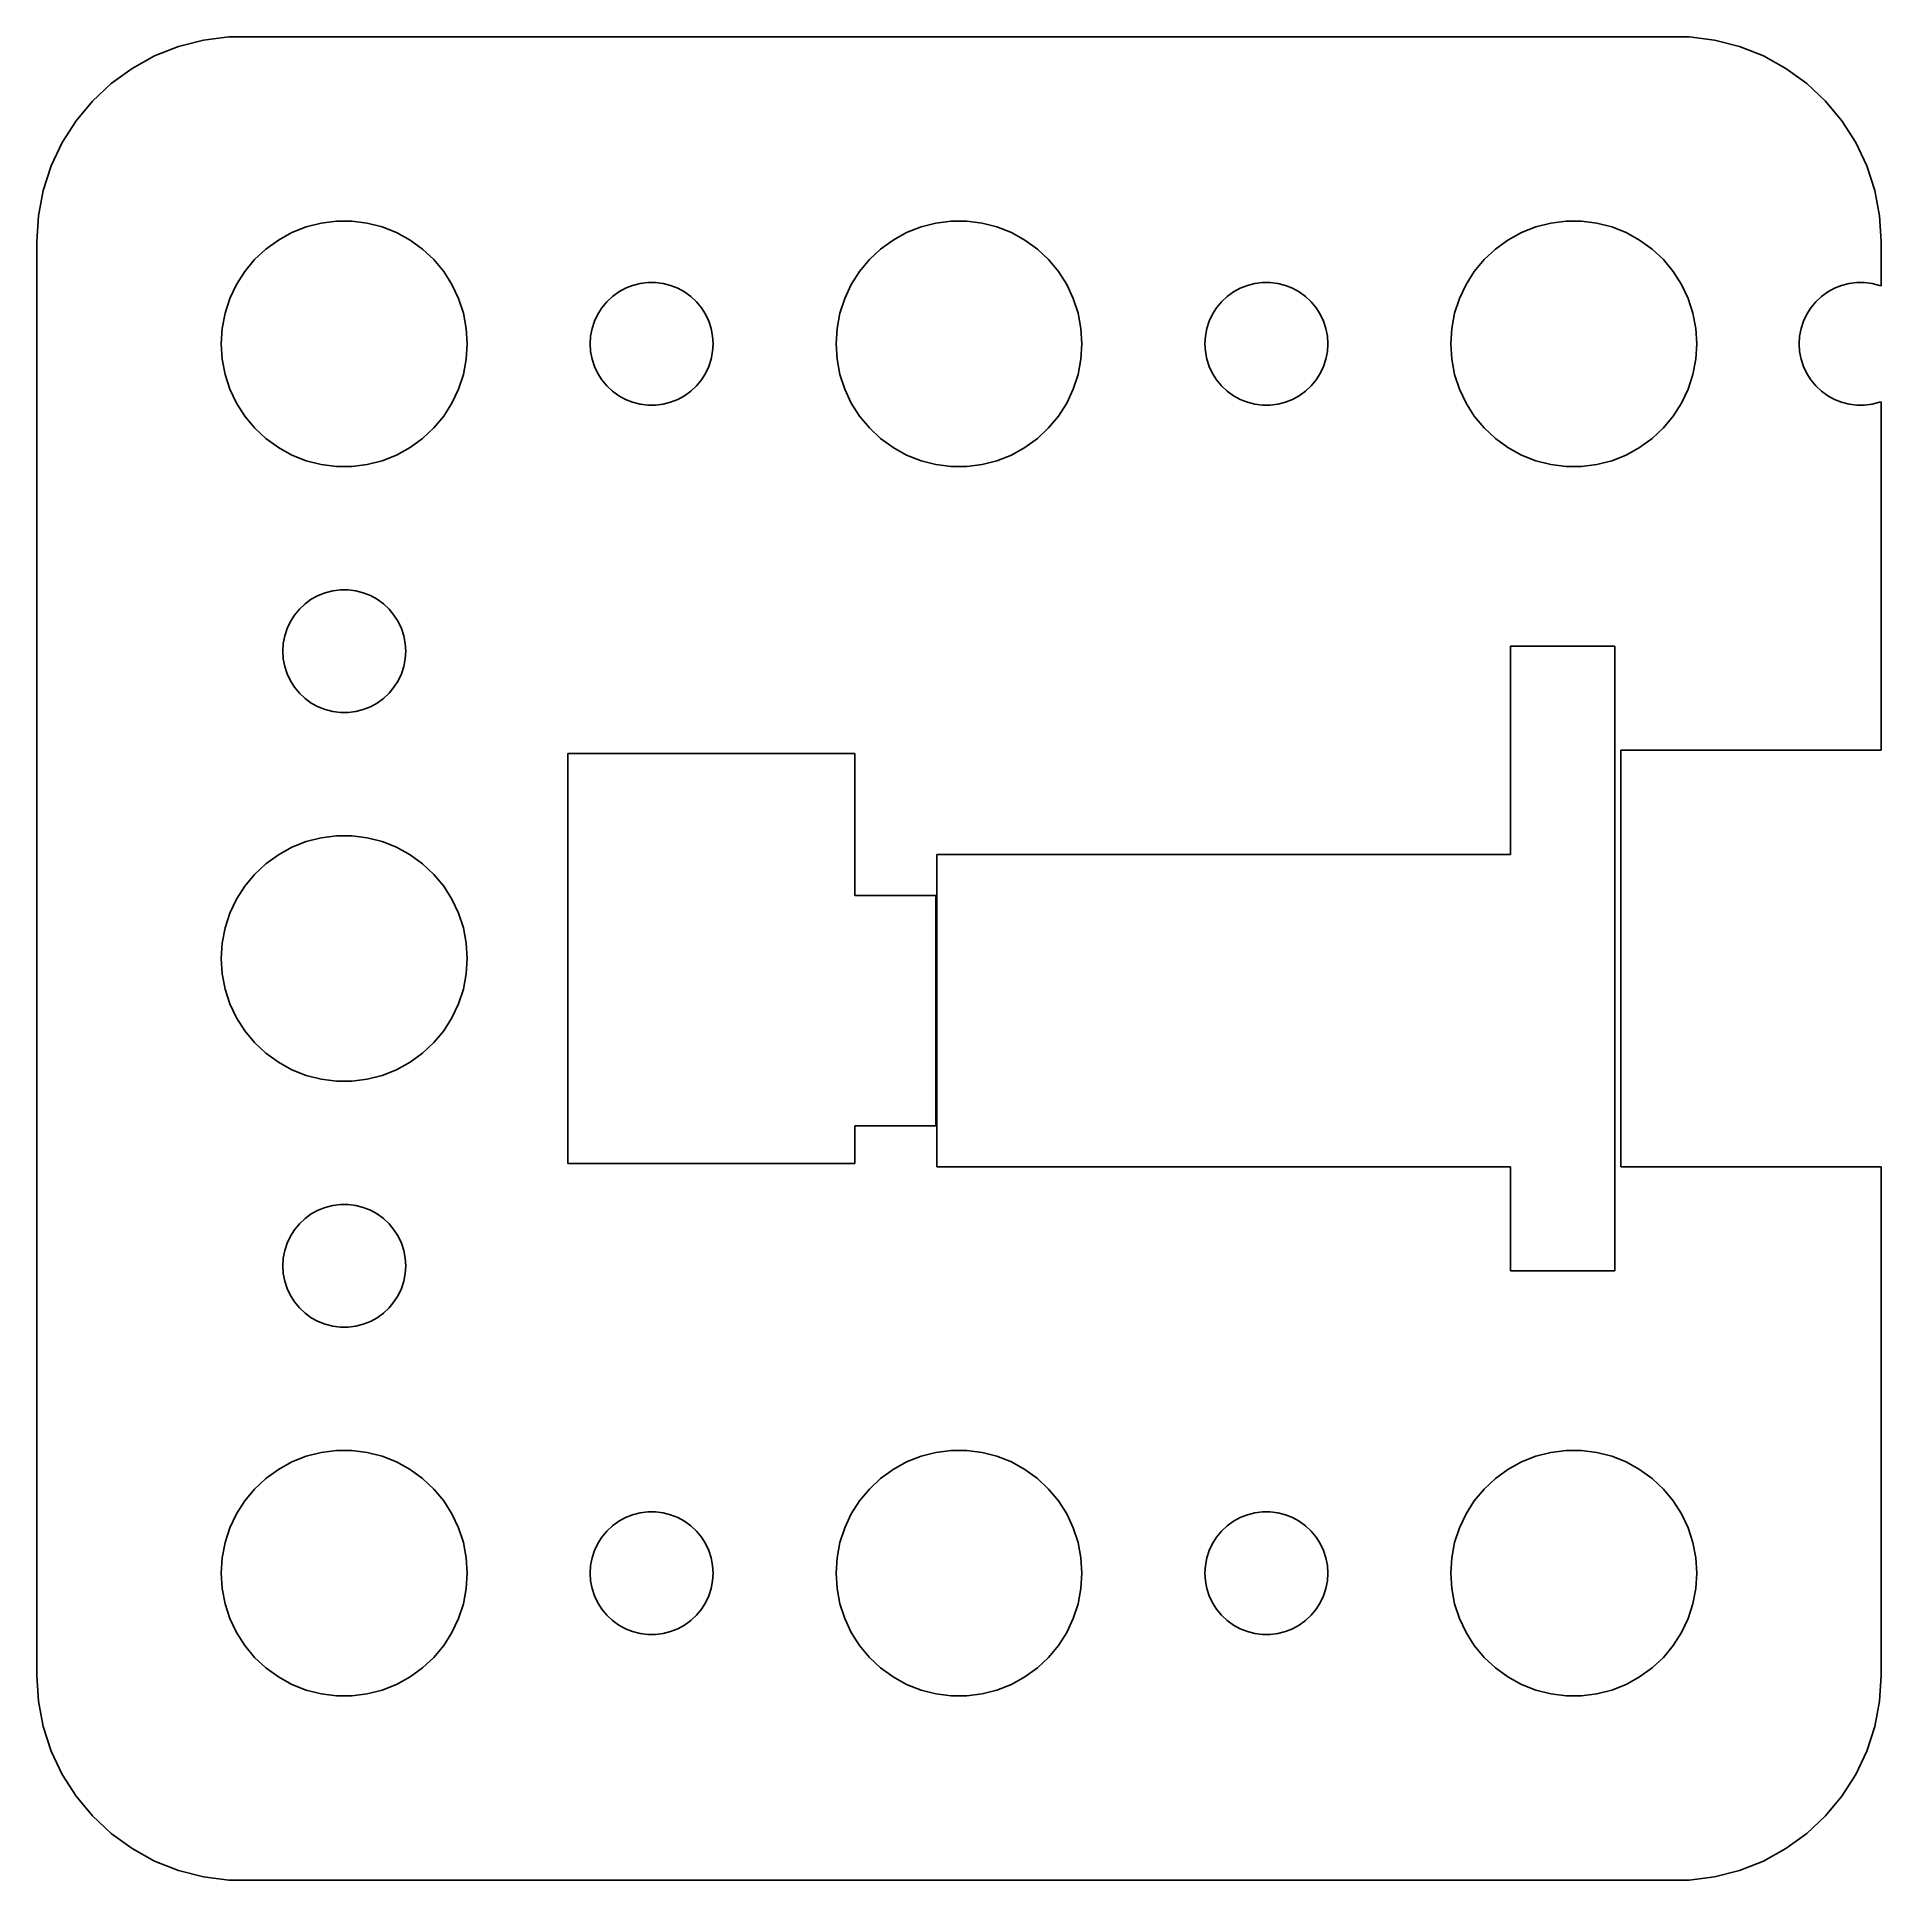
# Model space of a CAD drawing. Header units: metres. Extents: x -22.5 to 22.5, y -22.5 to 22.5.
import ezdxf

# ---------------------------------------------------------------- set-up
doc = ezdxf.new("R2010")
doc.units = ezdxf.units.M

msp = doc.modelspace()

# ---------------------------------------------------------------- linework, layer by layer
for p, q in [((-19.0451, 22.2553), (-19.6289, 22.0241)), ((-18.4369, 22.4114), (-19.0451, 22.2553)), ((-17.8139, 22.4901), (-18.4369, 22.4114)), ((17.8139, 22.4901), (-17.8139, 22.4901)), ((18.4369, 22.4114), (17.8139, 22.4901)), ((19.0451, 22.2553), (18.4369, 22.4114)), ((19.6289, 22.0241), (19.0451, 22.2553)), ((-20.1791, 21.7216), (-20.6871, 21.3526)), ((-19.6289, 22.0241), (-20.1791, 21.7216)), ((20.1791, 21.7216), (19.6289, 22.0241)), ((20.6871, 21.3526), (20.1791, 21.7216)), ((-20.6871, 21.3526), (-21.1448, 20.9227)), ((21.1448, 20.9227), (20.6871, 21.3526)), ((-21.1448, 20.9227), (-21.5451, 20.4389)), ((21.5451, 20.4389), (21.1448, 20.9227)), ((-21.5451, 20.4389), (-21.8815, 19.9088)), ((21.8815, 19.9088), (21.5451, 20.4389)), ((-21.8815, 19.9088), (-22.1489, 19.3406)), ((22.1489, 19.3406), (21.8815, 19.9088)), ((-22.1489, 19.3406), (-22.3429, 18.7434)), ((22.3429, 18.7434), (22.1489, 19.3406)), ((-22.3429, 18.7434), (-22.4606, 18.1267)), ((22.4606, 18.1267), (22.3429, 18.7434)), ((-22.4606, 18.1267), (-22.5, 17.5)), ((22.5, 17.5), (22.4606, 18.1267)), ((-16.6075, 17.533), (-16.2773, 17.7145)), ((-16.2773, 17.7145), (-15.927, 17.8532)), ((-15.927, 17.8532), (-15.5621, 17.9469)), ((-15.5621, 17.9469), (-15.1884, 17.9941)), ((-15.1884, 17.9941), (-14.8116, 17.9941)), ((-14.8116, 17.9941), (-14.4379, 17.9469)), ((-14.4379, 17.9469), (-14.0729, 17.8532)), ((-14.0729, 17.8532), (-13.7227, 17.7145)), ((-13.7227, 17.7145), (-13.3925, 17.533)), ((-1.60747, 17.533), (-1.27733, 17.7145)), ((-1.27733, 17.7145), (-0.92705, 17.8532)), ((-0.92705, 17.8532), (-0.56213, 17.9469)), ((-0.56213, 17.9469), (-0.18837, 17.9941)), ((-0.18837, 17.9941), (0.18837, 17.9941)), ((0.18837, 17.9941), (0.56213, 17.9469)), ((0.56213, 17.9469), (0.92705, 17.8532)), ((0.92705, 17.8532), (1.27733, 17.7145)), ((1.27733, 17.7145), (1.60747, 17.533)), ((13.3925, 17.533), (13.7227, 17.7145)), ((13.7227, 17.7145), (14.0729, 17.8532)), ((14.0729, 17.8532), (14.4379, 17.9469)), ((14.4379, 17.9469), (14.8116, 17.9941)), ((14.8116, 17.9941), (15.1884, 17.9941)), ((15.1884, 17.9941), (15.5621, 17.9469)), ((15.5621, 17.9469), (15.927, 17.8532)), ((15.927, 17.8532), (16.2773, 17.7145)), ((16.2773, 17.7145), (16.6075, 17.533)), ((-22.5, 17.5), (-22.5, -17.5)), ((-17.1869, 17.0536), (-16.9123, 17.3115)), ((-16.9123, 17.3115), (-16.6075, 17.533)), ((-13.3925, 17.533), (-13.0877, 17.3115)), ((-13.0877, 17.3115), (-12.8131, 17.0536)), ((-2.1869, 17.0536), (-1.91226, 17.3115)), ((-1.91226, 17.3115), (-1.60747, 17.533)), ((1.60747, 17.533), (1.91226, 17.3115)), ((1.91226, 17.3115), (2.1869, 17.0536)), ((12.8131, 17.0536), (13.0877, 17.3115)), ((13.0877, 17.3115), (13.3925, 17.533)), ((16.6075, 17.533), (16.9123, 17.3115)), ((16.9123, 17.3115), (17.1869, 17.0536)), ((22.5, 16.4121), (22.5, 17.5)), ((-17.6289, 16.4453), (-17.427, 16.7634)), ((-17.427, 16.7634), (-17.1869, 17.0536)), ((-12.8131, 17.0536), (-12.5729, 16.7634)), ((-12.5729, 16.7634), (-12.3711, 16.4453)), ((-2.62891, 16.4453), (-2.42705, 16.7634)), ((-2.42705, 16.7634), (-2.1869, 17.0536)), ((2.1869, 17.0536), (2.42705, 16.7634)), ((2.42705, 16.7634), (2.62891, 16.4453)), ((12.3711, 16.4453), (12.5729, 16.7634)), ((12.5729, 16.7634), (12.8131, 17.0536)), ((17.1869, 17.0536), (17.427, 16.7634)), ((17.427, 16.7634), (17.6289, 16.4453)), ((-17.7893, 16.1044), (-17.6289, 16.4453)), ((-12.3711, 16.4453), (-12.2107, 16.1044)), ((-8.45613, 16.1558), (-8.30373, 16.2665)), ((-8.30373, 16.2665), (-8.13866, 16.3572)), ((-8.13866, 16.3572), (-7.96352, 16.4266)), ((-7.96352, 16.4266), (-7.78107, 16.4734)), ((-7.78107, 16.4734), (-7.59418, 16.497)), ((-7.59418, 16.497), (-7.40581, 16.497)), ((-7.40581, 16.497), (-7.21892, 16.4734)), ((-7.21892, 16.4734), (-7.03647, 16.4266)), ((-7.03647, 16.4266), (-6.86133, 16.3572)), ((-6.86133, 16.3572), (-6.69626, 16.2665)), ((-6.69626, 16.2665), (-6.54385, 16.1558)), ((-2.78932, 16.1044), (-2.62891, 16.4453)), ((2.62891, 16.4453), (2.78932, 16.1044)), ((6.54385, 16.1558), (6.69626, 16.2665)), ((6.69626, 16.2665), (6.86133, 16.3572)), ((6.86133, 16.3572), (7.03647, 16.4266)), ((7.03647, 16.4266), (7.21892, 16.4734)), ((7.21892, 16.4734), (7.40581, 16.497)), ((7.40581, 16.497), (7.59418, 16.497)), ((7.59418, 16.497), (7.78107, 16.4734)), ((7.78107, 16.4734), (7.96352, 16.4266)), ((7.96352, 16.4266), (8.13866, 16.3572)), ((8.13866, 16.3572), (8.30373, 16.2665)), ((8.30373, 16.2665), (8.45613, 16.1558)), ((12.2107, 16.1044), (12.3711, 16.4453)), ((17.6289, 16.4453), (17.7893, 16.1044)), ((21.0439, 16.1558), (21.1963, 16.2665)), ((21.1963, 16.2665), (21.3613, 16.3572)), ((21.3613, 16.3572), (21.5365, 16.4266)), ((21.5365, 16.4266), (21.7189, 16.4734)), ((21.7189, 16.4734), (21.9058, 16.497)), ((21.9058, 16.497), (22.0942, 16.497)), ((22.0942, 16.497), (22.2811, 16.4734)), ((22.2811, 16.4734), (22.4635, 16.4266)), ((22.4635, 16.4266), (22.5, 16.4121)), ((-17.9057, 15.7461), (-17.7893, 16.1044)), ((-12.2107, 16.1044), (-12.0942, 15.7461)), ((-8.81445, 15.7226), (-8.71352, 15.8817)), ((-8.71352, 15.8817), (-8.59344, 16.0268)), ((-8.59344, 16.0268), (-8.45613, 16.1558)), ((-6.54385, 16.1558), (-6.40654, 16.0268)), ((-6.40654, 16.0268), (-6.28647, 15.8817)), ((-6.28647, 15.8817), (-6.18553, 15.7226)), ((-2.90575, 15.7461), (-2.78932, 16.1044)), ((2.78932, 16.1044), (2.90575, 15.7461)), ((6.18553, 15.7226), (6.28647, 15.8817)), ((6.28647, 15.8817), (6.40654, 16.0268)), ((6.40654, 16.0268), (6.54385, 16.1558)), ((8.45613, 16.1558), (8.59344, 16.0268)), ((8.59344, 16.0268), (8.71352, 15.8817)), ((8.71352, 15.8817), (8.81445, 15.7226)), ((12.0942, 15.7461), (12.2107, 16.1044)), ((17.7893, 16.1044), (17.9057, 15.7461)), ((20.6855, 15.7226), (20.7865, 15.8817)), ((20.7865, 15.8817), (20.9065, 16.0268)), ((20.9065, 16.0268), (21.0439, 16.1558)), ((-18, 15), (-17.9763, 15.376)), ((-17.9763, 15.376), (-17.9057, 15.7461)), ((-12.0942, 15.7461), (-12.0237, 15.376)), ((-12.0237, 15.376), (-12, 15)), ((-8.98816, 15.188), (-8.95287, 15.373)), ((-8.95287, 15.373), (-8.89465, 15.5522)), ((-8.89465, 15.5522), (-8.81445, 15.7226)), ((-6.18553, 15.7226), (-6.10533, 15.5522)), ((-6.10533, 15.5522), (-6.04712, 15.373)), ((-6.04712, 15.373), (-6.01183, 15.188)), ((-3, 15), (-2.97633, 15.376)), ((-2.97633, 15.376), (-2.90575, 15.7461)), ((2.90575, 15.7461), (2.97633, 15.376)), ((2.97633, 15.376), (3, 15)), ((6.01183, 15.188), (6.04712, 15.373)), ((6.04712, 15.373), (6.10533, 15.5522)), ((6.10533, 15.5522), (6.18553, 15.7226)), ((8.81445, 15.7226), (8.89465, 15.5522)), ((8.89465, 15.5522), (8.95287, 15.373)), ((8.95287, 15.373), (8.98816, 15.188)), ((12, 15), (12.0237, 15.376)), ((12.0237, 15.376), (12.0942, 15.7461)), ((17.9057, 15.7461), (17.9763, 15.376)), ((17.9763, 15.376), (18, 15)), ((20.5118, 15.188), (20.5471, 15.373)), ((20.5471, 15.373), (20.6053, 15.5522)), ((20.6053, 15.5522), (20.6855, 15.7226)), ((-17.9763, 14.624), (-18, 15)), ((-12, 15), (-12.0237, 14.624)), ((-9, 15), (-8.98816, 15.188)), ((-8.98816, 14.812), (-9, 15)), ((-6.01183, 15.188), (-6, 15)), ((-6, 15), (-6.01183, 14.812)), ((-2.97633, 14.624), (-3, 15)), ((3, 15), (2.97633, 14.624)), ((6, 15), (6.01183, 15.188)), ((6.01183, 14.812), (6, 15)), ((8.98816, 15.188), (9, 15)), ((9, 15), (8.98816, 14.812)), ((12.0237, 14.624), (12, 15)), ((18, 15), (17.9763, 14.624)), ((20.5, 15), (20.5118, 15.188)), ((20.5118, 14.812), (20.5, 15)), ((-17.9057, 14.2539), (-17.9763, 14.624)), ((-12.0237, 14.624), (-12.0942, 14.2539)), ((-8.95287, 14.627), (-8.98816, 14.812)), ((-8.89465, 14.4478), (-8.95287, 14.627)), ((-8.81445, 14.2774), (-8.89465, 14.4478)), ((-6.10533, 14.4478), (-6.18553, 14.2774)), ((-6.04712, 14.627), (-6.10533, 14.4478)), ((-6.01183, 14.812), (-6.04712, 14.627)), ((-2.90575, 14.2539), (-2.97633, 14.624)), ((2.97633, 14.624), (2.90575, 14.2539)), ((6.04712, 14.627), (6.01183, 14.812)), ((6.10533, 14.4478), (6.04712, 14.627)), ((6.18553, 14.2774), (6.10533, 14.4478)), ((8.89465, 14.4478), (8.81445, 14.2774)), ((8.95287, 14.627), (8.89465, 14.4478)), ((8.98816, 14.812), (8.95287, 14.627)), ((12.0942, 14.2539), (12.0237, 14.624)), ((17.9763, 14.624), (17.9057, 14.2539)), ((20.5471, 14.627), (20.5118, 14.812)), ((20.6053, 14.4478), (20.5471, 14.627)), ((20.6855, 14.2774), (20.6053, 14.4478)), ((-17.7893, 13.8956), (-17.9057, 14.2539)), ((-12.0942, 14.2539), (-12.2107, 13.8956)), ((-8.71352, 14.1183), (-8.81445, 14.2774)), ((-8.59344, 13.9732), (-8.71352, 14.1183)), ((-8.45613, 13.8442), (-8.59344, 13.9732)), ((-6.40654, 13.9732), (-6.54385, 13.8442)), ((-6.28647, 14.1183), (-6.40654, 13.9732)), ((-6.18553, 14.2774), (-6.28647, 14.1183)), ((-2.78932, 13.8956), (-2.90575, 14.2539)), ((2.90575, 14.2539), (2.78932, 13.8956)), ((6.28647, 14.1183), (6.18553, 14.2774)), ((6.40654, 13.9732), (6.28647, 14.1183)), ((6.54385, 13.8442), (6.40654, 13.9732)), ((8.59344, 13.9732), (8.45613, 13.8442)), ((8.71352, 14.1183), (8.59344, 13.9732)), ((8.81445, 14.2774), (8.71352, 14.1183)), ((12.2107, 13.8956), (12.0942, 14.2539)), ((17.9057, 14.2539), (17.7893, 13.8956)), ((20.7865, 14.1183), (20.6855, 14.2774)), ((20.9065, 13.9732), (20.7865, 14.1183)), ((21.0439, 13.8442), (20.9065, 13.9732)), ((-17.6289, 13.5547), (-17.7893, 13.8956)), ((-17.427, 13.2366), (-17.6289, 13.5547)), ((-12.3711, 13.5547), (-12.5729, 13.2366)), ((-12.2107, 13.8956), (-12.3711, 13.5547)), ((-8.30373, 13.7335), (-8.45613, 13.8442)), ((-8.13866, 13.6427), (-8.30373, 13.7335)), ((-7.96352, 13.5734), (-8.13866, 13.6427)), ((-7.78107, 13.5266), (-7.96352, 13.5734)), ((-7.59418, 13.5029), (-7.78107, 13.5266)), ((-7.40581, 13.5029), (-7.59418, 13.5029)), ((-7.21892, 13.5266), (-7.40581, 13.5029)), ((-7.03647, 13.5734), (-7.21892, 13.5266)), ((-6.86133, 13.6427), (-7.03647, 13.5734)), ((-6.69626, 13.7335), (-6.86133, 13.6427)), ((-6.54385, 13.8442), (-6.69626, 13.7335)), ((-2.62891, 13.5547), (-2.78932, 13.8956)), ((-2.42705, 13.2366), (-2.62891, 13.5547)), ((2.62891, 13.5547), (2.42705, 13.2366)), ((2.78932, 13.8956), (2.62891, 13.5547)), ((6.69626, 13.7335), (6.54385, 13.8442)), ((6.86133, 13.6427), (6.69626, 13.7335)), ((7.03647, 13.5734), (6.86133, 13.6427)), ((7.21892, 13.5266), (7.03647, 13.5734)), ((7.40581, 13.5029), (7.21892, 13.5266)), ((7.59418, 13.5029), (7.40581, 13.5029)), ((7.78107, 13.5266), (7.59418, 13.5029)), ((7.96352, 13.5734), (7.78107, 13.5266)), ((8.13866, 13.6427), (7.96352, 13.5734)), ((8.30373, 13.7335), (8.13866, 13.6427)), ((8.45613, 13.8442), (8.30373, 13.7335)), ((12.3711, 13.5547), (12.2107, 13.8956)), ((12.5729, 13.2366), (12.3711, 13.5547)), ((17.6289, 13.5547), (17.427, 13.2366)), ((17.7893, 13.8956), (17.6289, 13.5547)), ((21.1963, 13.7335), (21.0439, 13.8442)), ((21.3613, 13.6427), (21.1963, 13.7335)), ((21.5365, 13.5734), (21.3613, 13.6427)), ((21.7189, 13.5266), (21.5365, 13.5734)), ((21.9058, 13.5029), (21.7189, 13.5266)), ((22.0942, 13.5029), (21.9058, 13.5029)), ((22.2811, 13.5266), (22.0942, 13.5029)), ((22.4635, 13.5734), (22.2811, 13.5266)), ((22.5, 13.5878), (22.4635, 13.5734)), ((22.5, 5.07999), (22.5, 13.5878)), ((-17.1869, 12.9464), (-17.427, 13.2366)), ((-12.5729, 13.2366), (-12.8131, 12.9464)), ((-2.1869, 12.9464), (-2.42705, 13.2366)), ((2.42705, 13.2366), (2.1869, 12.9464)), ((12.8131, 12.9464), (12.5729, 13.2366)), ((17.427, 13.2366), (17.1869, 12.9464)), ((-16.9123, 12.6884), (-17.1869, 12.9464)), ((-16.6075, 12.467), (-16.9123, 12.6884)), ((-13.0877, 12.6884), (-13.3925, 12.467)), ((-12.8131, 12.9464), (-13.0877, 12.6884)), ((-1.91226, 12.6884), (-2.1869, 12.9464)), ((-1.60747, 12.467), (-1.91226, 12.6884)), ((1.91226, 12.6884), (1.60747, 12.467)), ((2.1869, 12.9464), (1.91226, 12.6884)), ((13.0877, 12.6884), (12.8131, 12.9464)), ((13.3925, 12.467), (13.0877, 12.6884)), ((16.9123, 12.6884), (16.6075, 12.467)), ((17.1869, 12.9464), (16.9123, 12.6884)), ((-16.2773, 12.2855), (-16.6075, 12.467)), ((-15.927, 12.1468), (-16.2773, 12.2855)), ((-13.7227, 12.2855), (-14.0729, 12.1468)), ((-13.3925, 12.467), (-13.7227, 12.2855)), ((-1.27733, 12.2855), (-1.60747, 12.467)), ((-0.92705, 12.1468), (-1.27733, 12.2855)), ((1.27733, 12.2855), (0.92705, 12.1468)), ((1.60747, 12.467), (1.27733, 12.2855)), ((13.7227, 12.2855), (13.3925, 12.467)), ((14.0729, 12.1468), (13.7227, 12.2855)), ((16.2773, 12.2855), (15.927, 12.1468)), ((16.6075, 12.467), (16.2773, 12.2855)), ((-15.5621, 12.0531), (-15.927, 12.1468)), ((-15.1884, 12.0059), (-15.5621, 12.0531)), ((-14.8116, 12.0059), (-15.1884, 12.0059)), ((-14.4379, 12.0531), (-14.8116, 12.0059)), ((-14.0729, 12.1468), (-14.4379, 12.0531)), ((-0.56213, 12.0531), (-0.92705, 12.1468)), ((-0.18837, 12.0059), (-0.56213, 12.0531)), ((0.18837, 12.0059), (-0.18837, 12.0059)), ((0.56213, 12.0531), (0.18837, 12.0059)), ((0.92705, 12.1468), (0.56213, 12.0531)), ((14.4379, 12.0531), (14.0729, 12.1468)), ((14.8116, 12.0059), (14.4379, 12.0531)), ((15.1884, 12.0059), (14.8116, 12.0059)), ((15.5621, 12.0531), (15.1884, 12.0059)), ((15.927, 12.1468), (15.5621, 12.0531)), ((-16.0934, 8.52681), (-15.9561, 8.65576)), ((-15.9561, 8.65576), (-15.8037, 8.76648)), ((-15.8037, 8.76648), (-15.6387, 8.85724)), ((-15.6387, 8.85724), (-15.4635, 8.92657)), ((-15.4635, 8.92657), (-15.2811, 8.97342)), ((-15.2811, 8.97342), (-15.0942, 8.99704)), ((-15.0942, 8.99704), (-14.9058, 8.99704)), ((-14.9058, 8.99704), (-14.7189, 8.97342)), ((-14.7189, 8.97342), (-14.5365, 8.92657)), ((-14.5365, 8.92657), (-14.3613, 8.85724)), ((-14.3613, 8.85724), (-14.1963, 8.76648)), ((-14.1963, 8.76648), (-14.0439, 8.65576)), ((-14.0439, 8.65576), (-13.9065, 8.52681)), ((-16.3947, 8.05219), (-16.3145, 8.22263)), ((-16.3145, 8.22263), (-16.2135, 8.38167)), ((-16.2135, 8.38167), (-16.0934, 8.52681)), ((-13.9065, 8.52681), (-13.7865, 8.38167)), ((-13.7865, 8.38167), (-13.6855, 8.22263)), ((-13.6855, 8.22263), (-13.6053, 8.05219)), ((-16.5, 7.5), (-16.4882, 7.68799)), ((-16.4882, 7.68799), (-16.4529, 7.87303)), ((-16.4529, 7.87303), (-16.3947, 8.05219)), ((-13.6053, 8.05219), (-13.5471, 7.87303)), ((-13.5471, 7.87303), (-13.5118, 7.68799)), ((-13.5118, 7.68799), (-13.5, 7.5)), ((-16.4882, 7.312), (-16.5, 7.5)), ((-16.4529, 7.12695), (-16.4882, 7.312)), ((-13.5118, 7.312), (-13.5471, 7.12695)), ((-13.5, 7.5), (-13.5118, 7.312)), ((13.46, 2.53999), (13.46, 7.62)), ((13.46, 7.62), (16, 7.62)), ((16, 7.62), (16, -7.62)), ((-16.3947, 6.9478), (-16.4529, 7.12695)), ((-16.3145, 6.77736), (-16.3947, 6.9478)), ((-16.2135, 6.61832), (-16.3145, 6.77736)), ((-13.6855, 6.77736), (-13.7865, 6.61832)), ((-13.6053, 6.9478), (-13.6855, 6.77736)), ((-13.5471, 7.12695), (-13.6053, 6.9478)), ((-16.0934, 6.47318), (-16.2135, 6.61832)), ((-15.9561, 6.34422), (-16.0934, 6.47318)), ((-15.8037, 6.23351), (-15.9561, 6.34422)), ((-14.0439, 6.34422), (-14.1963, 6.23351)), ((-13.9065, 6.47318), (-14.0439, 6.34422)), ((-13.7865, 6.61832), (-13.9065, 6.47318)), ((-15.6387, 6.14275), (-15.8037, 6.23351)), ((-15.4635, 6.07341), (-15.6387, 6.14275)), ((-15.2811, 6.02657), (-15.4635, 6.07341)), ((-15.0942, 6.00294), (-15.2811, 6.02657)), ((-14.9058, 6.00294), (-15.0942, 6.00294)), ((-14.7189, 6.02657), (-14.9058, 6.00294)), ((-14.5365, 6.07341), (-14.7189, 6.02657)), ((-14.3613, 6.14275), (-14.5365, 6.07341)), ((-14.1963, 6.23351), (-14.3613, 6.14275)), ((-9.54399, -5), (-9.54399, 5)), ((-9.54399, 5), (-2.54399, 5)), ((-2.54399, 5), (-2.54399, 1.53999)), ((16.146, -5.07999), (16.146, 5.07999)), ((16.146, 5.07999), (22.5, 5.07999)), ((-16.6075, 2.53297), (-16.2773, 2.71448)), ((-16.2773, 2.71448), (-15.927, 2.85316)), ((-15.927, 2.85316), (-15.5621, 2.94685)), ((-15.5621, 2.94685), (-15.1884, 2.99408)), ((-15.1884, 2.99408), (-14.8116, 2.99408)), ((-14.8116, 2.99408), (-14.4379, 2.94685)), ((-14.4379, 2.94685), (-14.0729, 2.85316)), ((-14.0729, 2.85316), (-13.7227, 2.71448)), ((-13.7227, 2.71448), (-13.3925, 2.53297)), ((-17.1869, 2.05363), (-16.9123, 2.31154)), ((-16.9123, 2.31154), (-16.6075, 2.53297)), ((-13.3925, 2.53297), (-13.0877, 2.31154)), ((-13.0877, 2.31154), (-12.8131, 2.05363)), ((-0.53799, -5.07999), (-0.53799, 2.53999)), ((-0.53799, 2.53999), (13.46, 2.53999)), ((-17.427, 1.76335), (-17.1869, 2.05363)), ((-12.8131, 2.05363), (-12.5729, 1.76335)), ((-17.7893, 1.10437), (-17.6289, 1.44525)), ((-17.6289, 1.44525), (-17.427, 1.76335)), ((-12.5729, 1.76335), (-12.3711, 1.44525)), ((-12.3711, 1.44525), (-12.2107, 1.10437)), ((-2.54399, 1.53999), (-0.56699, 1.53999)), ((-0.56699, 1.53999), (-0.56699, -4.07999)), ((-17.9057, 0.74606), (-17.7893, 1.10437)), ((-12.2107, 1.10437), (-12.0942, 0.74606)), ((-17.9763, 0.37599), (-17.9057, 0.74606)), ((-12.0942, 0.74606), (-12.0237, 0.37599)), ((-18, 0), (-17.9763, 0.37599)), ((-17.9763, -0.37599), (-18, 0)), ((-12.0237, 0.37599), (-12, 0)), ((-12, 0), (-12.0237, -0.37599)), ((-17.9057, -0.74606), (-17.9763, -0.37599)), ((-12.0237, -0.37599), (-12.0942, -0.74606)), ((-17.7893, -1.10437), (-17.9057, -0.74606)), ((-12.0942, -0.74606), (-12.2107, -1.10437)), ((-17.6289, -1.44525), (-17.7893, -1.10437)), ((-12.2107, -1.10437), (-12.3711, -1.44525)), ((-17.427, -1.76335), (-17.6289, -1.44525)), ((-17.1869, -2.05363), (-17.427, -1.76335)), ((-12.5729, -1.76335), (-12.8131, -2.05363)), ((-12.3711, -1.44525), (-12.5729, -1.76335)), ((-16.9123, -2.31154), (-17.1869, -2.05363)), ((-12.8131, -2.05363), (-13.0877, -2.31154)), ((-16.6075, -2.53297), (-16.9123, -2.31154)), ((-16.2773, -2.71448), (-16.6075, -2.53297)), ((-13.3925, -2.53297), (-13.7227, -2.71448)), ((-13.0877, -2.31154), (-13.3925, -2.53297)), ((-15.927, -2.85316), (-16.2773, -2.71448)), ((-15.5621, -2.94685), (-15.927, -2.85316)), ((-15.1884, -2.99408), (-15.5621, -2.94685)), ((-14.8116, -2.99408), (-15.1884, -2.99408)), ((-14.4379, -2.94685), (-14.8116, -2.99408)), ((-14.0729, -2.85316), (-14.4379, -2.94685)), ((-13.7227, -2.71448), (-14.0729, -2.85316)), ((-0.56699, -4.07999), (-2.54399, -4.07999)), ((-2.54399, -4.07999), (-2.54399, -5)), ((-2.54399, -5), (-9.54399, -5)), ((13.46, -5.07999), (-0.53799, -5.07999)), ((13.46, -7.62), (13.46, -5.07999)), ((22.5, -5.07999), (16.146, -5.07999)), ((22.5, -17.5), (22.5, -5.07999)), ((-15.9561, -6.34422), (-15.8037, -6.23351)), ((-15.8037, -6.23351), (-15.6387, -6.14275)), ((-15.6387, -6.14275), (-15.4635, -6.07341)), ((-15.4635, -6.07341), (-15.2811, -6.02657)), ((-15.2811, -6.02657), (-15.0942, -6.00294)), ((-15.0942, -6.00294), (-14.9058, -6.00294)), ((-14.9058, -6.00294), (-14.7189, -6.02657)), ((-14.7189, -6.02657), (-14.5365, -6.07341)), ((-14.5365, -6.07341), (-14.3613, -6.14275)), ((-14.3613, -6.14275), (-14.1963, -6.23351)), ((-14.1963, -6.23351), (-14.0439, -6.34422)), ((-16.3145, -6.77736), (-16.2135, -6.61832)), ((-16.2135, -6.61832), (-16.0934, -6.47318)), ((-16.0934, -6.47318), (-15.9561, -6.34422)), ((-14.0439, -6.34422), (-13.9065, -6.47318)), ((-13.9065, -6.47318), (-13.7865, -6.61832)), ((-13.7865, -6.61832), (-13.6855, -6.77736)), ((-16.4882, -7.312), (-16.4529, -7.12695)), ((-16.4529, -7.12695), (-16.3947, -6.9478)), ((-16.3947, -6.9478), (-16.3145, -6.77736)), ((-13.6855, -6.77736), (-13.6053, -6.9478)), ((-13.6053, -6.9478), (-13.5471, -7.12695)), ((-13.5471, -7.12695), (-13.5118, -7.312)), ((-16.5, -7.5), (-16.4882, -7.312)), ((-16.4882, -7.68799), (-16.5, -7.5)), ((-13.5118, -7.312), (-13.5, -7.5)), ((-13.5, -7.5), (-13.5118, -7.68799)), ((16, -7.62), (13.46, -7.62)), ((-16.4529, -7.87303), (-16.4882, -7.68799)), ((-16.3947, -8.05219), (-16.4529, -7.87303)), ((-16.3145, -8.22263), (-16.3947, -8.05219)), ((-13.6053, -8.05219), (-13.6855, -8.22263)), ((-13.5471, -7.87303), (-13.6053, -8.05219)), ((-13.5118, -7.68799), (-13.5471, -7.87303)), ((-16.2135, -8.38167), (-16.3145, -8.22263)), ((-16.0934, -8.52681), (-16.2135, -8.38167)), ((-15.9561, -8.65576), (-16.0934, -8.52681)), ((-13.9065, -8.52681), (-14.0439, -8.65576)), ((-13.7865, -8.38167), (-13.9065, -8.52681)), ((-13.6855, -8.22263), (-13.7865, -8.38167)), ((-15.8037, -8.76648), (-15.9561, -8.65576)), ((-15.6387, -8.85724), (-15.8037, -8.76648)), ((-15.4635, -8.92657), (-15.6387, -8.85724)), ((-15.2811, -8.97342), (-15.4635, -8.92657)), ((-15.0942, -8.99704), (-15.2811, -8.97342)), ((-14.9058, -8.99704), (-15.0942, -8.99704)), ((-14.7189, -8.97342), (-14.9058, -8.99704)), ((-14.5365, -8.92657), (-14.7189, -8.97342)), ((-14.3613, -8.85724), (-14.5365, -8.92657)), ((-14.1963, -8.76648), (-14.3613, -8.85724)), ((-14.0439, -8.65576), (-14.1963, -8.76648)), ((-16.2773, -12.2855), (-15.927, -12.1468)), ((-15.927, -12.1468), (-15.5621, -12.0531)), ((-15.5621, -12.0531), (-15.1884, -12.0059)), ((-15.1884, -12.0059), (-14.8116, -12.0059)), ((-14.8116, -12.0059), (-14.4379, -12.0531)), ((-14.4379, -12.0531), (-14.0729, -12.1468)), ((-14.0729, -12.1468), (-13.7227, -12.2855)), ((-1.27733, -12.2855), (-0.92705, -12.1468)), ((-0.92705, -12.1468), (-0.56213, -12.0531)), ((-0.56213, -12.0531), (-0.18837, -12.0059)), ((-0.18837, -12.0059), (0.18837, -12.0059)), ((0.18837, -12.0059), (0.56213, -12.0531)), ((0.56213, -12.0531), (0.92705, -12.1468)), ((0.92705, -12.1468), (1.27733, -12.2855)), ((13.7227, -12.2855), (14.0729, -12.1468)), ((14.0729, -12.1468), (14.4379, -12.0531)), ((14.4379, -12.0531), (14.8116, -12.0059)), ((14.8116, -12.0059), (15.1884, -12.0059)), ((15.1884, -12.0059), (15.5621, -12.0531)), ((15.5621, -12.0531), (15.927, -12.1468)), ((15.927, -12.1468), (16.2773, -12.2855)), ((-16.9123, -12.6884), (-16.6075, -12.467)), ((-16.6075, -12.467), (-16.2773, -12.2855)), ((-13.7227, -12.2855), (-13.3925, -12.467)), ((-13.3925, -12.467), (-13.0877, -12.6884)), ((-1.91226, -12.6884), (-1.60747, -12.467)), ((-1.60747, -12.467), (-1.27733, -12.2855)), ((1.27733, -12.2855), (1.60747, -12.467)), ((1.60747, -12.467), (1.91226, -12.6884)), ((13.0877, -12.6884), (13.3925, -12.467)), ((13.3925, -12.467), (13.7227, -12.2855)), ((16.2773, -12.2855), (16.6075, -12.467)), ((16.6075, -12.467), (16.9123, -12.6884)), ((-17.427, -13.2366), (-17.1869, -12.9464)), ((-17.1869, -12.9464), (-16.9123, -12.6884)), ((-13.0877, -12.6884), (-12.8131, -12.9464)), ((-12.8131, -12.9464), (-12.5729, -13.2366)), ((-2.42705, -13.2366), (-2.1869, -12.9464)), ((-2.1869, -12.9464), (-1.91226, -12.6884)), ((1.91226, -12.6884), (2.1869, -12.9464)), ((2.1869, -12.9464), (2.42705, -13.2366)), ((12.5729, -13.2366), (12.8131, -12.9464)), ((12.8131, -12.9464), (13.0877, -12.6884)), ((16.9123, -12.6884), (17.1869, -12.9464)), ((17.1869, -12.9464), (17.427, -13.2366)), ((-17.6289, -13.5547), (-17.427, -13.2366)), ((-12.5729, -13.2366), (-12.3711, -13.5547)), ((-2.62891, -13.5547), (-2.42705, -13.2366)), ((2.42705, -13.2366), (2.62891, -13.5547)), ((12.3711, -13.5547), (12.5729, -13.2366)), ((17.427, -13.2366), (17.6289, -13.5547)), ((-17.9057, -14.2539), (-17.7893, -13.8956)), ((-17.7893, -13.8956), (-17.6289, -13.5547)), ((-12.3711, -13.5547), (-12.2107, -13.8956)), ((-12.2107, -13.8956), (-12.0942, -14.2539)), ((-8.59344, -13.9732), (-8.45613, -13.8442)), ((-8.45613, -13.8442), (-8.30373, -13.7335)), ((-8.30373, -13.7335), (-8.13866, -13.6427)), ((-8.13866, -13.6427), (-7.96352, -13.5734)), ((-7.96352, -13.5734), (-7.78107, -13.5266)), ((-7.78107, -13.5266), (-7.59418, -13.5029)), ((-7.59418, -13.5029), (-7.40581, -13.5029)), ((-7.40581, -13.5029), (-7.21892, -13.5266)), ((-7.21892, -13.5266), (-7.03647, -13.5734)), ((-7.03647, -13.5734), (-6.86133, -13.6427)), ((-6.86133, -13.6427), (-6.69626, -13.7335)), ((-6.69626, -13.7335), (-6.54385, -13.8442)), ((-6.54385, -13.8442), (-6.40654, -13.9732)), ((-2.90575, -14.2539), (-2.78932, -13.8956)), ((-2.78932, -13.8956), (-2.62891, -13.5547)), ((2.62891, -13.5547), (2.78932, -13.8956)), ((2.78932, -13.8956), (2.90575, -14.2539)), ((6.40654, -13.9732), (6.54385, -13.8442)), ((6.54385, -13.8442), (6.69626, -13.7335)), ((6.69626, -13.7335), (6.86133, -13.6427)), ((6.86133, -13.6427), (7.03647, -13.5734)), ((7.03647, -13.5734), (7.21892, -13.5266)), ((7.21892, -13.5266), (7.40581, -13.5029)), ((7.40581, -13.5029), (7.59418, -13.5029)), ((7.59418, -13.5029), (7.78107, -13.5266)), ((7.78107, -13.5266), (7.96352, -13.5734)), ((7.96352, -13.5734), (8.13866, -13.6427)), ((8.13866, -13.6427), (8.30373, -13.7335)), ((8.30373, -13.7335), (8.45613, -13.8442)), ((8.45613, -13.8442), (8.59344, -13.9732)), ((12.0942, -14.2539), (12.2107, -13.8956)), ((12.2107, -13.8956), (12.3711, -13.5547)), ((17.6289, -13.5547), (17.7893, -13.8956)), ((17.7893, -13.8956), (17.9057, -14.2539)), ((-17.9763, -14.624), (-17.9057, -14.2539)), ((-12.0942, -14.2539), (-12.0237, -14.624)), ((-8.89465, -14.4478), (-8.81445, -14.2774)), ((-8.81445, -14.2774), (-8.71352, -14.1183)), ((-8.71352, -14.1183), (-8.59344, -13.9732)), ((-6.40654, -13.9732), (-6.28647, -14.1183)), ((-6.28647, -14.1183), (-6.18553, -14.2774)), ((-6.18553, -14.2774), (-6.10533, -14.4478)), ((-2.97633, -14.624), (-2.90575, -14.2539)), ((2.90575, -14.2539), (2.97633, -14.624)), ((6.10533, -14.4478), (6.18553, -14.2774)), ((6.18553, -14.2774), (6.28647, -14.1183)), ((6.28647, -14.1183), (6.40654, -13.9732)), ((8.59344, -13.9732), (8.71352, -14.1183)), ((8.71352, -14.1183), (8.81445, -14.2774)), ((8.81445, -14.2774), (8.89465, -14.4478)), ((12.0237, -14.624), (12.0942, -14.2539)), ((17.9057, -14.2539), (17.9763, -14.624)), ((-18, -15), (-17.9763, -14.624)), ((-12.0237, -14.624), (-12, -15)), ((-9, -15), (-8.98816, -14.812)), ((-8.98816, -14.812), (-8.95287, -14.627)), ((-8.95287, -14.627), (-8.89465, -14.4478)), ((-6.10533, -14.4478), (-6.04712, -14.627)), ((-6.04712, -14.627), (-6.01183, -14.812)), ((-6.01183, -14.812), (-6, -15)), ((-3, -15), (-2.97633, -14.624)), ((2.97633, -14.624), (3, -15)), ((6, -15), (6.01183, -14.812)), ((6.01183, -14.812), (6.04712, -14.627)), ((6.04712, -14.627), (6.10533, -14.4478)), ((8.89465, -14.4478), (8.95287, -14.627)), ((8.95287, -14.627), (8.98816, -14.812)), ((8.98816, -14.812), (9, -15)), ((12, -15), (12.0237, -14.624)), ((17.9763, -14.624), (18, -15)), ((-17.9763, -15.376), (-18, -15)), ((-12, -15), (-12.0237, -15.376)), ((-8.98816, -15.188), (-9, -15)), ((-8.95287, -15.373), (-8.98816, -15.188)), ((-6.01183, -15.188), (-6.04712, -15.373)), ((-6, -15), (-6.01183, -15.188)), ((-2.97633, -15.376), (-3, -15)), ((3, -15), (2.97633, -15.376)), ((6.01183, -15.188), (6, -15)), ((6.04712, -15.373), (6.01183, -15.188)), ((8.98816, -15.188), (8.95287, -15.373)), ((9, -15), (8.98816, -15.188)), ((12.0237, -15.376), (12, -15)), ((18, -15), (17.9763, -15.376)), ((-17.9057, -15.7461), (-17.9763, -15.376)), ((-17.7893, -16.1044), (-17.9057, -15.7461)), ((-12.0942, -15.7461), (-12.2107, -16.1044)), ((-12.0237, -15.376), (-12.0942, -15.7461)), ((-8.89465, -15.5522), (-8.95287, -15.373)), ((-8.81445, -15.7226), (-8.89465, -15.5522)), ((-8.71352, -15.8817), (-8.81445, -15.7226)), ((-6.18553, -15.7226), (-6.28647, -15.8817)), ((-6.10533, -15.5522), (-6.18553, -15.7226)), ((-6.04712, -15.373), (-6.10533, -15.5522)), ((-2.90575, -15.7461), (-2.97633, -15.376)), ((-2.78932, -16.1044), (-2.90575, -15.7461)), ((2.90575, -15.7461), (2.78932, -16.1044)), ((2.97633, -15.376), (2.90575, -15.7461)), ((6.10533, -15.5522), (6.04712, -15.373)), ((6.18553, -15.7226), (6.10533, -15.5522)), ((6.28647, -15.8817), (6.18553, -15.7226)), ((8.81445, -15.7226), (8.71352, -15.8817)), ((8.89465, -15.5522), (8.81445, -15.7226)), ((8.95287, -15.373), (8.89465, -15.5522)), ((12.0942, -15.7461), (12.0237, -15.376)), ((12.2107, -16.1044), (12.0942, -15.7461)), ((17.9057, -15.7461), (17.7893, -16.1044)), ((17.9763, -15.376), (17.9057, -15.7461)), ((-17.6289, -16.4453), (-17.7893, -16.1044)), ((-12.2107, -16.1044), (-12.3711, -16.4453)), ((-8.59344, -16.0268), (-8.71352, -15.8817)), ((-8.45613, -16.1558), (-8.59344, -16.0268)), ((-8.30373, -16.2665), (-8.45613, -16.1558)), ((-6.54385, -16.1558), (-6.69626, -16.2665)), ((-6.40654, -16.0268), (-6.54385, -16.1558)), ((-6.28647, -15.8817), (-6.40654, -16.0268)), ((-2.62891, -16.4453), (-2.78932, -16.1044)), ((2.78932, -16.1044), (2.62891, -16.4453)), ((6.40654, -16.0268), (6.28647, -15.8817)), ((6.54385, -16.1558), (6.40654, -16.0268)), ((6.69626, -16.2665), (6.54385, -16.1558)), ((8.45613, -16.1558), (8.30373, -16.2665)), ((8.59344, -16.0268), (8.45613, -16.1558)), ((8.71352, -15.8817), (8.59344, -16.0268)), ((12.3711, -16.4453), (12.2107, -16.1044)), ((17.7893, -16.1044), (17.6289, -16.4453)), ((-17.427, -16.7634), (-17.6289, -16.4453)), ((-12.3711, -16.4453), (-12.5729, -16.7634)), ((-8.13866, -16.3572), (-8.30373, -16.2665)), ((-7.96352, -16.4266), (-8.13866, -16.3572)), ((-7.78107, -16.4734), (-7.96352, -16.4266)), ((-7.59418, -16.497), (-7.78107, -16.4734)), ((-7.40581, -16.497), (-7.59418, -16.497)), ((-7.21892, -16.4734), (-7.40581, -16.497)), ((-7.03647, -16.4266), (-7.21892, -16.4734)), ((-6.86133, -16.3572), (-7.03647, -16.4266)), ((-6.69626, -16.2665), (-6.86133, -16.3572)), ((-2.42705, -16.7634), (-2.62891, -16.4453)), ((2.62891, -16.4453), (2.42705, -16.7634)), ((6.86133, -16.3572), (6.69626, -16.2665)), ((7.03647, -16.4266), (6.86133, -16.3572)), ((7.21892, -16.4734), (7.03647, -16.4266)), ((7.40581, -16.497), (7.21892, -16.4734)), ((7.59418, -16.497), (7.40581, -16.497)), ((7.78107, -16.4734), (7.59418, -16.497)), ((7.96352, -16.4266), (7.78107, -16.4734)), ((8.13866, -16.3572), (7.96352, -16.4266)), ((8.30373, -16.2665), (8.13866, -16.3572)), ((12.5729, -16.7634), (12.3711, -16.4453)), ((17.6289, -16.4453), (17.427, -16.7634)), ((-17.1869, -17.0536), (-17.427, -16.7634)), ((-16.9123, -17.3115), (-17.1869, -17.0536)), ((-12.8131, -17.0536), (-13.0877, -17.3115)), ((-12.5729, -16.7634), (-12.8131, -17.0536)), ((-2.1869, -17.0536), (-2.42705, -16.7634)), ((-1.91226, -17.3115), (-2.1869, -17.0536)), ((2.1869, -17.0536), (1.91226, -17.3115)), ((2.42705, -16.7634), (2.1869, -17.0536)), ((12.8131, -17.0536), (12.5729, -16.7634)), ((13.0877, -17.3115), (12.8131, -17.0536)), ((17.1869, -17.0536), (16.9123, -17.3115)), ((17.427, -16.7634), (17.1869, -17.0536)), ((-22.5, -17.5), (-22.4606, -18.1267)), ((-16.6075, -17.533), (-16.9123, -17.3115)), ((-16.2773, -17.7145), (-16.6075, -17.533)), ((-13.3925, -17.533), (-13.7227, -17.7145)), ((-13.0877, -17.3115), (-13.3925, -17.533)), ((-1.60747, -17.533), (-1.91226, -17.3115)), ((-1.27733, -17.7145), (-1.60747, -17.533)), ((1.60747, -17.533), (1.27733, -17.7145)), ((1.91226, -17.3115), (1.60747, -17.533)), ((13.3925, -17.533), (13.0877, -17.3115)), ((13.7227, -17.7145), (13.3925, -17.533)), ((16.6075, -17.533), (16.2773, -17.7145)), ((16.9123, -17.3115), (16.6075, -17.533)), ((22.4606, -18.1267), (22.5, -17.5)), ((-15.927, -17.8532), (-16.2773, -17.7145)), ((-15.5621, -17.9469), (-15.927, -17.8532)), ((-15.1884, -17.9941), (-15.5621, -17.9469)), ((-14.8116, -17.9941), (-15.1884, -17.9941)), ((-14.4379, -17.9469), (-14.8116, -17.9941)), ((-14.0729, -17.8532), (-14.4379, -17.9469)), ((-13.7227, -17.7145), (-14.0729, -17.8532)), ((-0.92705, -17.8532), (-1.27733, -17.7145)), ((-0.56213, -17.9469), (-0.92705, -17.8532)), ((-0.18837, -17.9941), (-0.56213, -17.9469)), ((0.18837, -17.9941), (-0.18837, -17.9941)), ((0.56213, -17.9469), (0.18837, -17.9941)), ((0.92705, -17.8532), (0.56213, -17.9469)), ((1.27733, -17.7145), (0.92705, -17.8532)), ((14.0729, -17.8532), (13.7227, -17.7145)), ((14.4379, -17.9469), (14.0729, -17.8532)), ((14.8116, -17.9941), (14.4379, -17.9469)), ((15.1884, -17.9941), (14.8116, -17.9941)), ((15.5621, -17.9469), (15.1884, -17.9941)), ((15.927, -17.8532), (15.5621, -17.9469)), ((16.2773, -17.7145), (15.927, -17.8532)), ((-22.4606, -18.1267), (-22.3429, -18.7434)), ((22.3429, -18.7434), (22.4606, -18.1267)), ((-22.3429, -18.7434), (-22.1489, -19.3406)), ((22.1489, -19.3406), (22.3429, -18.7434)), ((-22.1489, -19.3406), (-21.8815, -19.9088)), ((21.8815, -19.9088), (22.1489, -19.3406)), ((-21.8815, -19.9088), (-21.5451, -20.4389)), ((21.5451, -20.4389), (21.8815, -19.9088)), ((-21.5451, -20.4389), (-21.1448, -20.9227)), ((21.1448, -20.9227), (21.5451, -20.4389)), ((-21.1448, -20.9227), (-20.6871, -21.3526)), ((20.6871, -21.3526), (21.1448, -20.9227)), ((-20.6871, -21.3526), (-20.1791, -21.7216)), ((20.1791, -21.7216), (20.6871, -21.3526)), ((-20.1791, -21.7216), (-19.6289, -22.0241)), ((-19.6289, -22.0241), (-19.0451, -22.2553)), ((19.0451, -22.2553), (19.6289, -22.0241)), ((19.6289, -22.0241), (20.1791, -21.7216)), ((-19.0451, -22.2553), (-18.4369, -22.4114)), ((-18.4369, -22.4114), (-17.8139, -22.4901)), ((-17.8139, -22.4901), (17.8139, -22.4901)), ((17.8139, -22.4901), (18.4369, -22.4114)), ((18.4369, -22.4114), (19.0451, -22.2553))]:
    msp.add_line(p, q)

doc.saveas('drawing.dxf')
